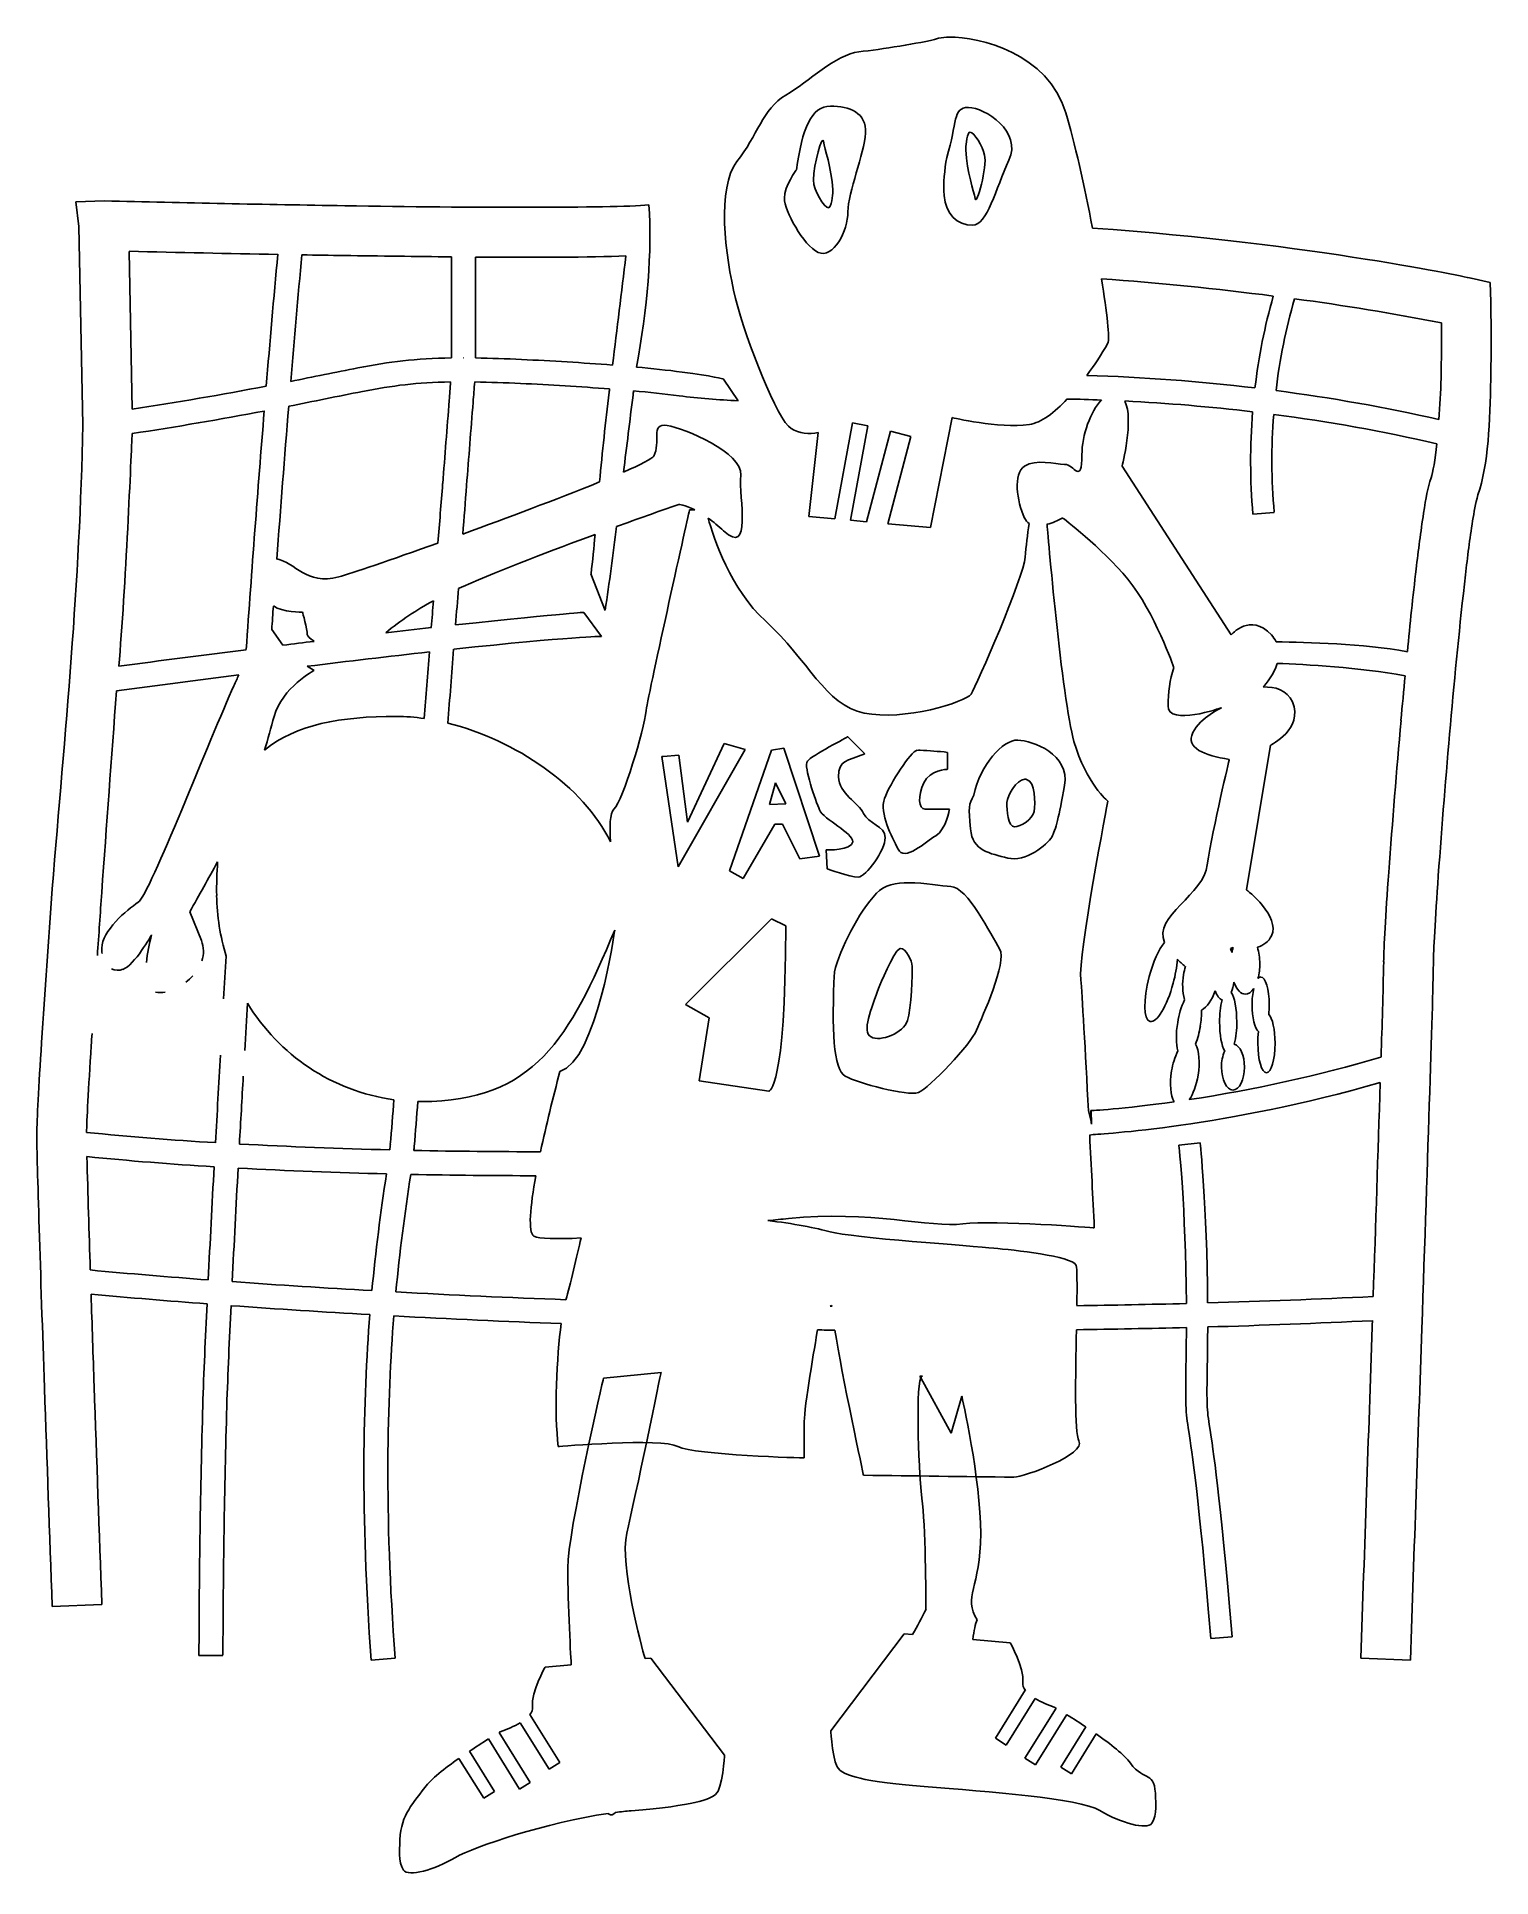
# Model space of a CAD drawing. Extents: x 5 to 208, y -277 to -21.
import ezdxf

# ---------------------------------------------------------------- set-up
doc = ezdxf.new("R2010")
doc.units = 0
doc.layers.get('0').update_dxf_attribs({"linetype": 'CONTINUOUS'})

msp = doc.modelspace()

# ---------------------------------------------------------------- linework, layer by layer
at = {"color": 178}
for p, q in [((132.78, -20.56), (132.78, -20.56)), ((116.21, -30.18), (116.21, -30.18)), ((115.14, -34.93), (115.14, -34.93)), ((135.73, -33.81), (135.73, -33.81)), ((14.86, -43.43), (10.86, -43.54)), ((10.86, -43.54), (11.31, -46.97)), ((11.31, -46.97), (11.84, -74.67)), ((18.74, -72.51), (18.31, -50.46)), ((42.43, -50.94), (42.43, -50.94)), ((87.66, -51.11), (87.66, -51.11)), ((208.32, -54.79), (205.67, -54.21)), ((208.39, -57.51), (208.32, -54.79)), ((181.01, -57.09), (181.01, -57.09)), ((65.01, -65.32), (65.02, -65.33)), ((65.02, -65.33), (65.01, -65.32)), ((63.2, -68.69), (63.2, -68.69)), ((66.56, -68.69), (66.56, -68.69)), ((103.34, -71.32), (101.28, -68.3)), ((157.31, -71.36), (157.31, -71.36)), ((116.81, -87.82), (119.28, -74.41)), ((119.28, -74.41), (121.45, -74.82)), ((130.19, -89.01), (133.21, -73.68)), ((114.51, -75.77), (113.19, -87.49)), ((121.45, -74.82), (119.02, -88.01)), ((121.26, -88.21), (124.6, -75.58)), ((127.46, -76.33), (124.25, -88.48)), ((124.6, -75.58), (127.46, -76.33)), ((172.16, -104.01), (156.93, -80.46)), ((97.29, -86.55), (96.56, -86.55)), ((175.2, -87.16), (178.16, -86.9)), ((113.19, -87.49), (116.81, -87.82)), ((119.02, -88.01), (121.26, -88.21)), ((124.25, -88.48), (130.19, -89.01)), ((148.64, -87.69), (148.64, -87.69)), ((82.79, -95.49), (84.77, -100.58)), ((38.47, -99.97), (38.47, -99.97)), ((84.24, -104.22), (81.78, -100.87)), ((39.78, -105.43), (38.23, -103.27)), ((60.23, -106.38), (60.23, -106.38)), ((33.63, -109.59), (33.63, -109.59)), ((44.16, -108.96), (43.18, -108.39)), ((178.58, -107.98), (178.58, -107.98)), ((104.31, -120.03), (94.95, -136.39)), ((96.28, -130.15), (101.38, -119.18)), ((101.38, -119.18), (104.31, -120.03)), ((102.13, -136.96), (107.99, -120.12)), ((107.99, -120.12), (109.69, -119.84)), ((109.69, -119.84), (114.7, -134.88)), ((118.66, -118.23), (121.02, -120.6)), ((118.66, -118.23), (118.66, -118.23)), ((128.72, -120.11), (128.72, -120.11)), ((132.55, -120.41), (132.55, -122.77)), ((174.29, -139.59), (177.64, -119.42)), ((94.95, -136.39), (92.69, -120.97)), ((92.69, -120.97), (92.88, -120.97)), ((92.88, -120.97), (95.05, -120.79)), ((95.05, -120.79), (96.28, -130.15)), ((108.56, -124.66), (107.71, -127.69)), ((109.97, -127.6), (108.56, -124.66)), ((143.35, -124.17), (143.35, -124.17)), ((107.71, -127.69), (109.97, -127.6)), ((129.43, -128.35), (132.83, -128.35)), ((108.46, -130.43), (104.02, -138)), ((109.5, -130.43), (108.46, -130.43)), ((111.96, -135.26), (109.5, -130.43)), ((114.7, -134.88), (111.96, -135.26)), ((115.74, -136.68), (115.64, -134.03)), ((104.02, -138), (102.13, -136.96)), ((127.14, -138.6), (127.14, -138.6)), ((28.4, -146.68), (26.8, -142.67)), ((95.99, -155.59), (107.99, -143.67)), ((107.99, -143.67), (109.97, -144.62)), ((21.45, -145.88), (21.45, -145.88)), ((86.11, -145.21), (86.11, -145.21)), ((109.97, -144.62), (109.97, -144.71)), ((125.99, -147.79), (125.99, -147.79)), ((172.05, -147.8), (172.44, -147.65)), ((165.74, -150.29), (165.79, -150.27)), ((34.84, -155.43), (34.84, -155.43)), ((99.3, -157.48), (95.99, -155.59)), ((97.88, -166.28), (99.3, -157.48)), ((107.61, -167.7), (97.88, -166.28)), ((192.97, -166.48), (192.97, -166.48)), ((152.26, -170.46), (152.23, -170.47)), ((152.59, -171.9), (152.26, -170.46)), ((152.55, -170.42), (152.59, -171.9)), ((152.63, -170.42), (152.68, -172.3)), ((152.63, -172.1), (152.63, -170.42)), ((152.68, -172.3), (152.63, -172.1)), ((152.4, -173.87), (152.88, -173.76)), ((167.81, -174.9), (164.85, -175.23)), ((57.63, -179.33), (57.63, -179.33)), ((116.37, -197.64), (116.37, -197.64)), ((92.58, -206.97), (84.54, -207.79)), ((92.58, -206.97), (92.58, -206.97)), ((128.69, -207.48), (128.83, -207.74)), ((129.06, -207.49), (128.69, -207.48)), ((128.69, -207.48), (128.69, -207.48)), ((133.06, -215.43), (128.83, -207.74)), ((134.56, -210.29), (133.06, -215.43)), ((112.56, -218.91), (112.56, -213.83)), ((7.57, -239.64), (14.5, -239.39)), ((126.52, -243.45), (116.26, -256.99)), ((127.68, -243.55), (126.52, -243.45)), ((169.32, -244.12), (172.28, -243.87)), ((28.06, -246.47), (31.41, -246.47)), ((141.3, -244.71), (136.09, -244.26)), ((52.11, -247.13), (55.45, -246.88)), ((80.03, -247.79), (76.39, -248.1)), ((91.16, -246.85), (90.33, -246.92)), ((101.43, -260.39), (91.16, -246.85)), ((190.24, -246.88), (197.17, -247.13)), ((139.24, -258.05), (143.42, -251.35)), ((144.78, -252.48), (140.73, -258.99)), ((143.37, -260.81), (147.73, -253.83)), ((76.96, -262.38), (72.9, -255.88)), ((74.26, -254.74), (78.45, -261.45)), ((149.22, -254.75), (144.86, -261.74)), ((148.38, -262.07), (151.88, -256.46)), ((72.83, -265.14), (68.46, -258.14)), ((69.96, -257.23), (74.32, -264.21)), ((140.73, -258.99), (139.24, -258.05)), ((153.33, -257.45), (149.87, -263)), ((67.82, -266.39), (64.36, -260.85)), ((65.81, -259.86), (69.31, -265.46)), ((78.45, -261.45), (76.96, -262.38)), ((144.86, -261.74), (143.37, -260.81)), ((149.87, -263), (148.38, -262.07)), ((74.32, -264.21), (72.83, -265.14)), ((69.31, -265.46), (67.82, -266.39))]:
    msp.add_line(p, q, dxfattribs=at)
for centre, radius, start, end in [((132.72, -26.8), 6.24, 89.4279, 102.9552), ((115.1, -35.06), 0.133, 349.7769, 70.0314), ((135.74, -34.08), 0.271, 92.774, 167.162), ((153.64, -41.54), 21.59, 168.8564, 182.9813), ((108.75, 3829.66), 3874.22, 268.61137, 269.10783), ((101.02, 3464.15), 3515.58, 268.65184, 268.99016), ((1882.56, -221.27), 1851.35, 174.7192, 175.29093), ((1854.26, -218.66), 1819.58, 174.7114, 175.27003), ((96.73, 2930.04), 2981.48, 268.95631, 269.06956), ((88.52, 2549.56), 2600.91, 269.11434, 269.44498), ((10074.52, -59.3), 10011.19, 179.953827, 179.989038), ((15229.9, -61.92), 15163.22, 179.959732, 179.982875), ((-10054.91, 1182.62), 10217.33, 352.978647, 353.064683), ((121.02, -501.71), 448.65, 82.6997, 85.7776), ((9018.53, -59.98), 8955.2, 179.983384, 180.025701), ((9012.45, -59.98), 8945.78, 179.983374, 180.025715), ((256.69, -79.01), 81.76, 164.1625, 173.3454), ((255.01, -78.72), 77.1, 163.7035, 173.4295), ((136.49, -392.09), 337.95, 78.9085, 82.4294), ((-31.81, -62.91), 240.26, 358.7111, 1.2889), ((-18.14, -63.08), 219.65, 358.6757, 0.6842), ((881.95, -63.39), 818.62, 180.04265, 180.13654), ((1507.89, -62.99), 1441.21, 180.04003, 180.09364), ((120.77, -44.12), 39.17, 322.8349, 330.7126), ((297.09, -1315.01), 1272.45, 101.18505, 101.61616), ((65.02, -64.77), 0.559, 269.8924, 270.1076), ((63.39, -261.81), 196.49, 87.1697, 89.043), ((53.86, -481.19), 416.08, 85.5981, 87.3503), ((73.89, -238.7), 172.75, 82.8016, 84.9371), ((-57.17, 424.85), 503.11, 278.6776, 280.8411), ((-4370.18, 276.04), 4446.76, 355.52058, 355.55382), ((-4121.26, 256.51), 4200.42, 355.52098, 355.5597), ((62.99, -269.5), 200.84, 87.1605, 88.9813), ((53.78, -482.18), 413.72, 85.6177, 87.3453), ((144.2, -330.61), 262.94, 83.1684, 88.3031), ((85.54, -65.18), 115.95, 355.6666, 358.5321), ((459.77, -2128.81), 2099, 101.23291, 101.51965), ((-31263.2, 2382.43), 31422.15, 355.500056, 355.521327), ((-35105.81, 2686.87), 35280.14, 355.496789, 355.515736), ((482.12, -118.85), 399.77, 173.001, 174.8062), ((7660.37, -1000.89), 7632.01, 172.991586, 172.995084), ((-5970.64, 678.09), 6105.37, 352.855306, 352.956675), ((-5455.18, 611.13), 5585.59, 352.99005, 352.99621), ((73.76, -240.01), 170.72, 82.8142, 84.9683), ((108.07, 34.6), 106.03, 262.9788, 267.4439), ((144.38, -320.68), 249.65, 87.7808, 88.8791), ((144.14, -332.57), 261.55, 83.1913, 87.113), ((147.79, -308.08), 240.14, 77.1584, 82.6724), ((-58.41, 431.49), 513.22, 278.6441, 280.733), ((3131.43, -322.47), 3104.32, 175.38593, 176.00267), ((2806.92, -296.63), 2775.43, 175.3596, 175.80106), ((259.65, -79.71), 84.78, 175.3747, 185.0442), ((259.94, -79.66), 82.1, 175.5099, 185.0529), ((148.11, -306.2), 234.88, 77.0225, 82.6664), ((113.32, -70.83), 5.07, 239.3314, 283.5807), ((-48031.15, 3704.09), 48242.1, 355.4878, 355.497676), ((-131.59, 455.09), 579.35, 289.82477, 291.84633), ((-65414.83, 5074.82), 65683.09, 355.4900968, 355.4960259), ((244.33, -93.87), 38.9, 166.0114, 171.4626), ((317.85, -725.49), 677.39, 109.20324, 109.98337), ((407.93, -118.65), 211.3, 171.3924, 173.5269), ((-369.97, -32.92), 459.75, 351.5375, 353.0084), ((85.58, -106.29), 23.01, 46.9276, 53.9315), ((144.85, -87.03), 1.68, 202.8778, 238.6167), ((192.01, -96.59), 48.72, 170.4001, 175.9692), ((143.63, -78.38), 10.57, 285.4255, 298.2928), ((409.78, -118.89), 206.24, 171.4145, 173.5263), ((-7.98, -83.42), 91.57, 352.4252, 355.8875), ((818.73, -166.29), 624.86, 173.43291, 174.49527), ((518720.01, -40988.21), 520265.13, 175.4921411, 175.4927015), ((90.74, -155.64), 63.84, 113.8148, 114.4741), ((997.1, -185.47), 797.32, 173.53072, 175.0422), ((3880.6, -378.7), 3852.24, 175.85078, 175.89991), ((79.32, -134.19), 39.54, 117.9417, 129.5617), ((80557.88, -6444.46), 80746.78, 175.4929655, 175.4956159), ((296.33, -2176.15), 2086.54, 96.94199, 97.06268), ((192.59, -1291.36), 1195.7, 96.3423, 96.64919), ((174.79, -106.76), 4.05, 26.1546, 42.7183), ((400.21, -2986.72), 2903.75, 97.23203, 97.58612), ((229.03, -1610.96), 1514.02, 96.40133, 97.05094), ((190254.01, -15105.54), 190784.29, 175.4908446, 175.4936427), ((552377.81, -43658.65), 554028.7, 175.4912811, 175.4923503), ((415.67, -3104.56), 3019.25, 97.26937, 97.59611), ((-140.3, -31.68), 190.58, 335.3711, 335.8724), ((182.18, -113.99), 18.84, 163.2192, 179.7313), ((1350.7, -218.69), 1159.4, 174.60598, 174.91611), ((7840.82, -699.17), 7846.28, 175.706903, 175.913107), ((-1903.47, 425.91), 2016.05, 344.28615, 344.42528), ((55.54, -142.95), 27.56, 81.7416, 89.7685), ((1486.68, -230.64), 1295.9, 174.92249, 175.86216), ((1488.14, -230.8), 1290.44, 174.92097, 175.85937), ((128.65, -123.96), 3.85, 88.8916, 95.2393), ((126.45, -173.72), 53.66, 83.4743, 87.5713), ((143.39, -125.18), 1.02, 77.7789, 91.802), ((-1517.01, 718.22), 1767.61, 330.85418, 331.11302), ((84.78, -139.57), 54.25, 175.8984, 180.875), ((3313.49, -377.26), 3314.46, 175.88607, 176.25731), ((4834.9, -482.84), 4832.58, 175.93152, 176.03615), ((60.32, -140.03), 29.79, 180.6981, 197.2532), ((45.94, -152.57), 25.38, 164.7284, 173.6165), ((175.21, -144.83), 2.82, 282.7623, 335.4261), ((20.1, -147.76), 5.6, 179.9896, 187.6392), ((24.66, -148.19), 4.03, 340.6309, 22.0076), ((4894.04, -443.86), 4871.11, 176.52808, 176.59842), ((126.04, -148.23), 0.438, 96.8795, 116.7099), ((168.33, -149.69), 4.17, 18.9057, 26.837), ((179.23, -149.6), 7.07, 163.9814, 169.6663), ((167.97, -149.84), 8.17, 359.6189, 16.0411), ((16.7, -148.73), 2.1, 245.7823, 290.7063), ((146.65, -147.87), 18.05, 344.7652, 355.4969), ((177.13, -136.59), 17.82, 225.4854, 230.2607), ((173.24, -152.88), 7.86, 169.5873, 195.0821), ((174.79, -153.01), 9.41, 163.0512, 170.5334), ((167.79, -149.93), 8.36, 345.8075, 0.2518), ((-817.44, -128.38), 1011.11, 358.04017, 358.79594), ((22.57, -150.47), 3.48, 260.5393, 282.7092), ((21.45, -146.3), 7.81, 307.586, 317.3153), ((166.51, -151.57), 6.11, 337.3813, 351.3376), ((185.73, -155.58), 10.65, 168.0417, 180.368), ((176.32, -152.31), 0.544, 94.7695, 142.81), ((4783.35, -436.35), 4756.81, 176.61427, 176.69417), ((176.06, -159.83), 11.5, 154.806, 171.3993), ((154.81, -156.44), 13.22, 350.4594, 0.1067), ((183.09, -157.89), 12.55, 166.4489, 180.7542), ((165.61, -155.64), 11.87, 353.4129, 359.9943), ((155.33, -156.63), 12.68, 339.0638, 350.9328), ((160.38, -158.22), 12.56, 346.4852, 0.7489), ((2059.13, -297.3), 2050.62, 176.15096, 176.19879), ((189.28, -160.98), 13.41, 173.2025, 180.0753), ((4652.12, -430.68), 4628.82, 176.68055, 176.83235), ((173.62, -166.39), 9.89, 154.161, 171.2041), ((136.72, 28.13), 199.22, 278.5409, 286.4302), ((176.07, -164.25), 5.27, 155.8964, 181.0096), ((4801.29, -440.88), 4774.98, 176.69515, 176.80914), ((302.93, -225.13), 232.4, 164.9938, 167.8346), ((-13729.55, 276.47), 13929.56, 358.054675, 358.177701), ((-10109.31, 638.57), 10196.61, 355.422626, 355.45799), ((-9785.93, 612.79), 9875.56, 355.421973, 355.458635), ((59.26, -140.15), 29.01, 268.742, 269.7293), ((56.27, 264.05), 439.71, 264.2705, 266.623), ((-7396.24, -557.61), 7558.39, 2.812015, 2.91016), ((56.48, 266.65), 445.68, 264.3266, 266.617), ((2387.62, -114.05), 2376.03, 181.51446, 181.89622), ((71.09, 519.16), 695.25, 266.91857, 268.6498), ((31.7, -173.13), 23.17, 353.1187, 354.9456), ((30.91, -173.08), 27.31, 353.9076, 355.0337), ((75.84, 716.32), 892.48, 268.8592, 269.99459), ((3358.87, -359.32), 3333.61, 176.88641, 177.15835), ((3374.83, -360.25), 3346.24, 176.88549, 177.15733), ((70.92, 514.76), 694.21, 266.91291, 268.62346), ((324.74, -221.26), 273.74, 171.1733, 174.6122), ((333.72, -222.51), 279.45, 171.1103, 174.5012), ((75.73, 714.35), 893.86, 268.83972, 269.95938), ((183.98, -910.08), 728.33, 95.80195, 96.02896), ((93.04, 662.63), 859.05, 264.64652, 265.74865), ((123.36, 1064.01), 1261.57, 265.87945, 266.76697), ((8598.79, 84.29), 8590.36, 181.87013, 181.955871), ((95.1, 688.06), 887.91, 264.69469, 265.74354), ((965.62, -244.28), 937.6, 177.1341, 178.00484), ((959.98, -244.14), 928.6, 177.13008, 178.00027), ((123.31, 1062.18), 1263.1, 265.87898, 266.75979), ((130.98, 1198.05), 1395.83, 266.90258, 267.87793), ((116.37, -197.93), 0.282, 88.8938, 128.6019), ((112.64, -534.86), 337.17, 89.3491, 89.3967), ((116.35, -197.79), 0.15, 33.6365, 80.2909), ((132.34, 1081.97), 1279.76, 270.81819, 271.50281), ((134.38, 1005.01), 1202.77, 271.6435, 272.74521), ((130.92, 1195.67), 1396.8, 266.89547, 267.85433), ((134.34, 1005.71), 1206.83, 271.63995, 272.73247), ((7708.89, -454.59), 7521.34, 178.058277, 178.064851), ((131.89, 1201.16), 1402.31, 269.2858, 269.38515), ((132.33, 1082.58), 1283.72, 270.81363, 271.4987), ((-144.88, -199.46), 310.79, 359.2659, 359.7718), ((-142.94, -199.49), 311.82, 359.2659, 359.7923), ((-44663.6, 1329.36), 44881.53, 357.987358, 358.046469), ((-43492.74, 1289.5), 43716.92, 357.98567, 358.046368), ((18932.08, 438.69), 18936.66, 181.960467, 182.052815), ((18976.84, 440.22), 18974.51, 181.96046, 182.052585), ((1341.35, -249.25), 1313.29, 178.35903, 179.8787), ((1340.95, -249.22), 1309.54, 178.35988, 179.87943), ((230.85, 7577.01), 7799.11, 269.191794, 269.345885), ((40.6, -195.31), 99.56, 331.014, 333.3167), ((144.59, -250.35), 1.54, 175.3992, 220.8316), ((73.1, -253.74), 1.54, 319.1684, 4.6008), ((152.16, -239.79), 14.68, 239.8176, 251.7347), ((186.26, -190.11), 74.47, 238.6947, 238.8431), ((65.52, -243.19), 14.68, 288.2659, 300.1817), ((96.03, -340.26), 100.7, 56.3175, 58.1156), ((121.64, -343.63), 100.67, 121.8843, 123.6829), ((33.04, -196.16), 71.36, 301.154, 301.3088), ((85.74, -268.04), 0.739, 222.3705, 235.6028), ((92.52, -316.32), 48.33, 94.8772, 97.4996)]:
    msp.add_arc(centre, radius, start, end, dxfattribs=at)
for points in [[(149.08, -31.12), (146.6, -22.85), (137.03, -20.51), (132.78, -20.56)], [(120.18, -22.61), (116.96, -22.99), (113.18, -26.77), (109.97, -28.66)], [(131.32, -20.72), (128.49, -21.48), (123.39, -22.23), (120.18, -22.61)], [(109.97, -28.66), (106.76, -30.56), (106.01, -34.34), (103.17, -37.93)], [(111.48, -39.07), (112.24, -33.39), (113.56, -30.18), (116.21, -30.18)], [(116.21, -30.18), (118.85, -30.18), (121.31, -31.12), (121.12, -33.96)], [(132.45, -37.37), (133.97, -32.45), (133.21, -30.37), (135.48, -30.37)], [(135.48, -30.37), (137.74, -30.37), (143.03, -33.77), (141.14, -37.74)], [(152.8, -47.22), (151.67, -41.35), (150.29, -35.16), (149.08, -31.12)], [(115.14, -34.93), (114.77, -34.97), (113.56, -39.76), (113.91, -41.13)], [(116.55, -41.89), (116.36, -38.67), (115.42, -36.22), (115.23, -35.08)], [(121.12, -33.96), (120.93, -36.8), (118.66, -42.28), (118.66, -44.93)], [(135.48, -34.02), (135.1, -34.97), (135.1, -36.29), (135.1, -36.29)], [(137.74, -37.05), (137.43, -35.77), (136.3, -33.82), (135.73, -33.81)], [(103.17, -37.93), (100.34, -41.53), (101.47, -50.99), (102.98, -57.04)], [(135.1, -36.29), (135.29, -39.51), (136.23, -41.97), (136.42, -43.1)], [(141.14, -37.74), (139.26, -41.72), (138.12, -46.82), (136.04, -46.82)], [(136.42, -43.1), (136.61, -44.24), (138.12, -38.56), (137.74, -37.05)], [(109.78, -43.04), (109.78, -41.34), (111.48, -39.07), (111.48, -39.07)], [(114.51, -50.61), (112.43, -49.66), (109.78, -44.74), (109.78, -43.04)], [(113.91, -41.13), (114.28, -42.65), (115.79, -45.11), (116.17, -44.16)], [(116.17, -44.16), (116.55, -43.21), (116.55, -41.89), (116.55, -41.89)], [(136.04, -46.82), (133.97, -46.82), (132.27, -45.31), (132.08, -42.66)], [(90.88, -43.98), (85.41, -44.45), (65.97, -44.36), (48.42, -44.1)], [(89.14, -66.62), (90.63, -58.6), (91.36, -50.21), (90.88, -43.98)], [(118.66, -44.93), (118.66, -47.58), (116.59, -51.55), (114.51, -50.61)], [(205.67, -54.21), (205.67, -54.21), (183.75, -49.4), (152.8, -47.22)], [(66.68, -51.26), (75.08, -51.32), (82.62, -51.3), (87.66, -51.11)], [(154.94, -63.28), (155.23, -62.69), (154.82, -59.04), (154.05, -54.28)], [(102.98, -57.04), (104.5, -63.09), (108.84, -74.06), (110.73, -75.2)], [(63.33, -65.34), (58.24, -65.41), (54.67, -65.88), (50.26, -66.72)], [(50.89, -70.02), (55.13, -69.21), (58.43, -68.76), (63.2, -68.69)], [(101.28, -68.3), (101.28, -68.3), (99.74, -67.85), (95.54, -67.31)], [(206.58, -84.47), (208.11, -80.26), (208.26, -74.1), (208.39, -68.32)], [(143.98, -74.63), (145.64, -74.41), (147.53, -72.92), (149.26, -71.07)], [(154.05, -71.21), (152.54, -72.79), (151.32, -76.1), (151.32, -78.86)], [(156.93, -80.46), (156.93, -80.46), (158.6, -73.96), (157.31, -71.36)], [(93.41, -74.77), (91.01, -74.37), (92.61, -77.18), (91.54, -79.05)], [(133.21, -73.68), (133.21, -73.68), (139.63, -75.2), (143.98, -74.63)], [(11.84, -74.67), (11.47, -96.65), (9.36, -117.72), (7.57, -139.48)], [(16.87, -108.39), (17.82, -97.82), (18.62, -78.52), (18.73, -75.9)], [(103.7, -81.72), (103.97, -78.51), (95.82, -75.17), (93.41, -74.77)], [(91.54, -79.05), (91.34, -79.41), (89.76, -80.21), (87.32, -81.27)], [(148.91, -80.2), (147.58, -80.2), (144.9, -79.39), (143.3, -80.46)], [(151.32, -78.86), (151.32, -83.14), (150.25, -80.2), (148.91, -80.2)], [(200.86, -77.32), (200.62, -79.54), (200.34, -81.34), (200.06, -82.1)], [(101.3, -89.48), (105.28, -93.17), (103.43, -84.93), (103.7, -81.72)], [(143.3, -80.46), (141.7, -81.53), (142.23, -85.28), (143.3, -87.69)], [(200.06, -82.1), (199.57, -83.46), (199.34, -84.89), (199.01, -87.02)], [(96.56, -86.55), (96.56, -86.55), (90.89, -111.71), (90.51, -114.54)], [(95.05, -85.79), (95.05, -85.79), (95.84, -85.8), (97.29, -86.55)], [(107.14, -102.06), (102.33, -97.69), (99.91, -90.46), (99.13, -87.69)], [(150.21, -118.89), (148.53, -113.08), (146.48, -88.97), (146.45, -88.57)], [(148.64, -87.69), (148.64, -87.69), (153.99, -91.7), (157.73, -96.25)], [(61.43, -91.18), (54.84, -93.54), (49.28, -95.45), (47.59, -95.9)], [(64.96, -97.24), (70.46, -94.83), (77.47, -92.15), (83.35, -89.98)], [(47.59, -95.9), (42.98, -97.15), (41.51, -93.85), (38.94, -93.41)], [(143.41, -93.17), (143.22, -95.82), (136.61, -111.14), (135.85, -112.27)], [(157.73, -96.25), (161.47, -100.8), (164.14, -108.55), (164.14, -108.55)], [(38.47, -99.97), (39.64, -100.85), (42.52, -100.85), (42.52, -100.85)], [(42.52, -100.85), (42.52, -100.85), (43.19, -103.26), (43.19, -103.93)], [(81.78, -100.87), (81.78, -100.87), (80.05, -100.88), (63.89, -102.61)], [(120.93, -114.92), (115.45, -113.79), (113.18, -107.54), (107.14, -102.06)], [(177.77, -104.01), (174.83, -100.8), (172.16, -104.01), (172.16, -104.01)], [(43.19, -103.93), (43.19, -104.17), (43.54, -104.53), (44.14, -104.9)], [(63.62, -106.01), (80.11, -104.23), (84.24, -104.22), (84.24, -104.22)], [(196.75, -106.35), (190.48, -105.24), (182.85, -105.04), (178.43, -104.97)], [(38.55, -115.38), (39.67, -111.36), (44.16, -108.96), (44.16, -108.96)], [(176.63, -111.28), (177.07, -110.79), (178.12, -109.5), (178.58, -107.98)], [(178.58, -107.98), (182.61, -108.14), (189.97, -108.55), (196.43, -109.7)], [(32.94, -111.1), (29.74, -118.06), (21.19, -140.26), (19.58, -141.33)], [(135.85, -112.27), (135.1, -113.41), (126.41, -116.06), (120.93, -114.92)], [(180.7, -113.37), (179.96, -111.64), (178.26, -111.23), (176.63, -111.28)], [(55.65, -115.38), (47.85, -115.38), (41.57, -116.5), (37.23, -120.1)], [(90.51, -114.54), (90.14, -117.38), (87.3, -127.03), (85.98, -128.35)], [(163.34, -113.9), (163.34, -116.85), (170.82, -114.17), (170.82, -114.17)], [(170.82, -114.17), (170.82, -114.17), (167.88, -115.51), (166.81, -117.65)], [(177.64, -119.42), (177.64, -119.42), (182.31, -117.11), (180.7, -113.37)], [(85.51, -132.89), (81.73, -125.13), (72.22, -118.65), (62.81, -116.32)], [(166.81, -117.65), (165.74, -119.79), (168.42, -120.86), (171.89, -121.39)], [(113, -121.64), (113.56, -120.88), (118.66, -118.23), (118.66, -118.23)], [(121.02, -120.6), (118.47, -121.64), (117.34, -121.45), (117.34, -123.81)], [(123.76, -126.84), (124.52, -124.76), (127.45, -120.22), (128.3, -120.12)], [(136.23, -126.37), (137.08, -122.2), (140.29, -118.61), (142.37, -118.7)], [(142.37, -118.7), (144.45, -118.8), (149.65, -120.6), (148.89, -125.04)], [(154.94, -127.22), (154.94, -127.22), (151.91, -124.76), (150.21, -118.89)], [(114.7, -128.45), (114.13, -127.12), (112.43, -122.39), (113, -121.64)], [(132.55, -122.77), (132.55, -122.77), (130.09, -122.87), (129.24, -124.66)], [(171.89, -121.39), (171.89, -121.39), (169.67, -130.68), (168.79, -136.1)], [(117.34, -123.81), (117.34, -126.18), (120.17, -127.41), (120.84, -128.92)], [(129.24, -124.66), (128.39, -126.46), (128.49, -128.35), (129.43, -128.35)], [(143.35, -124.17), (142.12, -124.21), (140.95, -126.43), (140.86, -127.41)], [(144.64, -128.64), (144.83, -127.5), (144.83, -124.47), (143.6, -124.19)], [(148.89, -125.04), (148.13, -129.49), (147.66, -131.19), (147.1, -132.23)], [(85.98, -128.35), (85.41, -128.93), (85.37, -130.79), (85.51, -132.89)], [(119.32, -132.89), (119.42, -131.66), (115.26, -129.77), (114.7, -128.45)], [(125.65, -133.93), (124.8, -132.14), (123.01, -128.92), (123.76, -126.84)], [(132.83, -128.35), (132.83, -128.35), (132.36, -131.19), (130.94, -132.04)], [(135.76, -131.1), (135.48, -127.97), (135.48, -127.78), (136.23, -126.37)], [(140.86, -127.41), (140.77, -128.45), (141.05, -130.81), (141.9, -130.81)], [(151.16, -152.19), (150.78, -148.78), (154.94, -127.22), (154.94, -127.22)], [(120.84, -128.92), (121.5, -130.43), (123.86, -130.62), (123.86, -132.32)], [(141.9, -130.81), (142.75, -130.81), (144.45, -129.77), (144.64, -128.64)], [(115.64, -134.03), (115.64, -134.03), (119.23, -134.12), (119.32, -132.89)], [(123.86, -132.32), (123.86, -134.03), (121.21, -137.81), (120.08, -137.81)], [(130.94, -132.04), (129.53, -132.89), (126.5, -135.73), (125.65, -133.93)], [(140.96, -135.16), (138.5, -134.5), (136.04, -134.22), (135.76, -131.1)], [(147.1, -132.23), (146.53, -133.27), (143.41, -135.82), (140.96, -135.16)], [(168.79, -136.1), (168.51, -140.22), (161.21, -143.24), (162.85, -146.96)], [(120.08, -137.81), (118.95, -137.81), (115.74, -136.68), (115.74, -136.68)], [(122.63, -140.08), (123.71, -138.92), (125.39, -138.6), (127.14, -138.6)], [(127.14, -138.6), (129.39, -138.6), (131.75, -139.13), (133.02, -139.13)], [(194.15, -137.13), (193.72, -143.22), (193.44, -147.64), (193.44, -149.63)], [(200.38, -149.63), (200.38, -148.41), (200.64, -143.67), (201.07, -137.63)], [(116.77, -151.05), (117.53, -147.84), (120.17, -142.73), (122.63, -140.08)], [(133.02, -139.13), (135.29, -139.13), (138.69, -145.94), (139.82, -147.84)], [(177.77, -146.01), (179.1, -143.33), (174.29, -139.59), (174.29, -139.59)], [(19.58, -141.33), (17.98, -142.4), (14.51, -145.35), (14.51, -147.75)], [(17.45, -150.7), (19.05, -150.16), (21.45, -145.88), (21.45, -145.88)], [(59.12, -169.16), (74.91, -169.16), (79.84, -160.22), (86.11, -145.21)], [(86.11, -145.21), (86.11, -145.21), (83.59, -163.42), (78.46, -164.96)], [(109.97, -144.71), (109.97, -167.53), (107.61, -167.7), (107.61, -167.7)], [(125.84, -147.84), (125.09, -148.21), (123.01, -153.13), (123.01, -153.13)], [(127.64, -150.29), (127.64, -149.5), (126.72, -147.7), (125.99, -147.79)], [(139.82, -147.84), (140.96, -149.73), (137.37, -157.29), (136.61, -159.19)], [(162.85, -146.96), (162.06, -147.88), (161.25, -149.68), (160.71, -151.72)], [(118.29, -165.62), (116.59, -164.67), (116.4, -159), (116.77, -151.05)], [(126.98, -157.86), (127.54, -156.16), (127.64, -151.15), (127.64, -150.29)], [(198.77, -200.84), (199.57, -177.3), (200.38, -153.42), (200.38, -149.63)], [(123.01, -153.13), (121.88, -156.35), (120.55, -159.37), (121.88, -160.13)], [(152.23, -170.47), (151.81, -162.33), (151.34, -153.87), (151.16, -152.19)], [(160.71, -151.72), (159.85, -154.93), (159.91, -157.74), (160.84, -157.98)], [(160.84, -157.98), (161.76, -158.23), (163.21, -155.83), (164.06, -152.62)], [(168.03, -156.41), (168.77, -156), (169.46, -155), (169.9, -153.69)], [(169.9, -153.69), (170.16, -154.39), (170.51, -154.84), (170.89, -154.95)], [(172.94, -158.05), (172.93, -156.21), (172.62, -154.56), (172.15, -153.92)], [(172.55, -152.49), (172.93, -153.55), (173.52, -154.17), (174.14, -154.17)], [(174.14, -154.17), (174.56, -154.17), (174.97, -153.89), (175.31, -153.37)], [(177.48, -155.65), (177.48, -153.5), (176.94, -151.77), (176.28, -151.77)], [(34.84, -155.43), (39.23, -162.62), (46.61, -167.72), (55.28, -168.9)], [(175.08, -155.65), (175.08, -157.41), (175.44, -158.94), (175.97, -159.39)], [(121.88, -160.13), (123.2, -160.89), (126.41, -159.56), (126.98, -157.86)], [(136.61, -159.19), (135.86, -161.08), (130, -167.32), (128.49, -167.89)], [(164.69, -158.11), (164.43, -159.64), (164.44, -161.12), (164.71, -162.08)], [(170.54, -158.05), (170.54, -159.81), (170.82, -161.4), (171.26, -162.1)], [(178.28, -161), (178.28, -159.14), (177.92, -157.51), (177.4, -157.01)], [(6.1, -160.91), (5.7, -167.14), (5.43, -171.71), (5.43, -173.7)], [(12.37, -173.46), (12.39, -172.02), (12.64, -167.32), (13.03, -161.35)], [(167.53, -165.49), (167.82, -163.72), (167.68, -162.04), (167.17, -161.16)], [(174.01, -164.34), (174.01, -162.71), (173.4, -161.34), (172.59, -161.15)], [(175.88, -161), (175.88, -163.29), (176.42, -165.14), (177.08, -165.14)], [(177.08, -165.14), (177.74, -165.14), (178.28, -163.29), (178.28, -161)], [(170.8, -164.34), (170.8, -166.11), (171.52, -167.55), (172.4, -167.55)], [(172.4, -167.55), (173.29, -167.55), (174.01, -166.11), (174.01, -164.34)], [(128.49, -167.89), (126.98, -168.45), (119.99, -166.56), (118.29, -165.62)], [(152.88, -173.76), (153.67, -173.72), (171.45, -172.74), (192.97, -166.48)], [(163.84, -164.88), (163.54, -166.7), (163.7, -168.34), (164.19, -169.2)], [(166.31, -168.88), (166.84, -168.1), (167.3, -166.89), (167.53, -165.49)], [(164.19, -169.2), (157.03, -170.2), (152.55, -170.42), (152.55, -170.42)], [(5.43, -173.7), (5.43, -177.3), (5.96, -193.48), (6.5, -209.13)], [(164.85, -175.23), (164.85, -175.23), (165.81, -183.7), (165.9, -197.34)], [(168.87, -197.26), (168.78, -183.5), (167.81, -174.9), (167.81, -174.9)], [(75.09, -179.51), (74.32, -183.76), (73.95, -187.42), (74.83, -187.94)], [(110.35, -185.48), (121.69, -184.34), (130.19, -186.8), (134.72, -186.24)], [(116.17, -187.35), (114.42, -186.85), (110.82, -186.14), (107.48, -185.78)], [(139.01, -189.62), (136.34, -189.35), (118.97, -188.15), (116.17, -187.35)], [(134.72, -186.24), (139.26, -185.67), (153.05, -186.8), (153.05, -186.8)], [(74.83, -187.94), (75.52, -188.34), (77.99, -188.37), (81.4, -188.2)], [(81.4, -188.2), (80.85, -190.67), (79.88, -194.87), (79.29, -196.82)], [(150.5, -192.03), (149.96, -190.69), (141.68, -189.89), (139.01, -189.62)], [(150.61, -197.65), (150.66, -194.72), (150.66, -192.43), (150.5, -192.03)], [(51.92, -198.9), (51, -210.62), (50.57, -226.54), (52.11, -247.13)], [(55.45, -246.88), (53.92, -226.41), (54.35, -210.65), (55.27, -199.08)], [(78.62, -200.15), (78.03, -204.69), (77.61, -212.75), (78.23, -217.31)], [(112.56, -213.83), (112.56, -211.82), (114.05, -203.15), (114.42, -201.04)], [(116.85, -201.07), (117.79, -207.25), (120.84, -221.32), (120.84, -221.32)], [(150.9, -216.51), (150.27, -215.4), (150.43, -207.55), (150.56, -201.01)], [(165.88, -203.44), (165.76, -212.07), (165.78, -212.32), (166.24, -215.23)], [(169.18, -214.77), (168.72, -211.86), (168.73, -212.11), (168.85, -203.48)], [(84.54, -207.79), (84.54, -207.79), (79.54, -229.28), (79.54, -234.26)], [(87.79, -229.43), (88.92, -224.61), (92.58, -206.97), (92.58, -206.97)], [(128.83, -207.74), (128.06, -209.61), (128.59, -221.53), (129.05, -225.34)], [(128.83, -207.74), (128.9, -207.58), (128.97, -207.49), (129.06, -207.49)], [(137.19, -229.48), (137.19, -221.83), (134.56, -210.29), (134.56, -210.29)], [(166.24, -215.23), (166.7, -218.14), (167.6, -223.87), (169.32, -244.12)], [(172.28, -243.87), (170.56, -223.58), (169.63, -217.68), (169.18, -214.77)], [(78.23, -217.31), (78.23, -217.31), (92.65, -216.1), (94.93, -217.31)], [(94.93, -217.31), (97.2, -218.51), (112.56, -218.91), (112.56, -218.91)], [(141.81, -221.59), (143.28, -221.59), (151.97, -218.38), (150.9, -216.51)], [(129.05, -225.34), (129.55, -229.48), (129.55, -240.01), (129.55, -240.01)], [(90.33, -246.92), (89.88, -245.3), (86.75, -233.92), (87.79, -229.43)], [(136.69, -241.52), (134.68, -238.26), (137.19, -237.13), (137.19, -229.48)], [(79.54, -234.26), (79.54, -239.09), (80, -247.29), (80.03, -247.79)], [(136.09, -244.26), (136.24, -243.03), (136.44, -242.03), (136.69, -241.52)], [(143.06, -250.22), (143.31, -248.22), (141.3, -244.71), (141.3, -244.71)], [(76.39, -248.1), (76.39, -248.1), (74.38, -251.61), (74.63, -253.62)], [(116.26, -256.99), (116.26, -256.99), (116.51, -261.76), (117.51, -262.51)], [(158.08, -261.51), (157.26, -260.37), (155.32, -258.85), (153.33, -257.45)], [(64.36, -260.85), (62.37, -262.24), (60.43, -263.76), (59.61, -264.9)], [(100.18, -265.91), (101.18, -265.15), (101.43, -260.39), (101.43, -260.39)], [(161.59, -266.38), (161.59, -262.37), (160.09, -264.27), (158.08, -261.51)], [(117.51, -262.51), (118.51, -263.26), (120.26, -264.02), (129.28, -264.77)], [(59.61, -264.9), (57.6, -267.66), (56.1, -268.92), (56.1, -272.93)], [(88.41, -268.16), (97.43, -267.41), (99.18, -266.66), (100.18, -265.91)], [(129.28, -264.77), (138.3, -265.52), (150.82, -266.38), (153.83, -268.14)], [(161.09, -269.9), (161.84, -268.89), (161.59, -266.38), (161.59, -266.38)], [(63.86, -274.68), (66.53, -273.13), (76.65, -269.81), (85.2, -268.54)], [(85.32, -268.65), (85.6, -268.84), (85.91, -268.73), (86.21, -268.4)], [(153.83, -268.14), (156.83, -269.9), (160.34, -270.9), (161.09, -269.9)], [(56.1, -272.93), (56.1, -272.93), (55.85, -275.44), (56.6, -276.44)], [(56.6, -276.44), (57.35, -277.44), (60.86, -276.44), (63.86, -274.68)]]:
    msp.add_open_spline(points, degree=3, dxfattribs=at)

doc.saveas('drawing.dxf')
